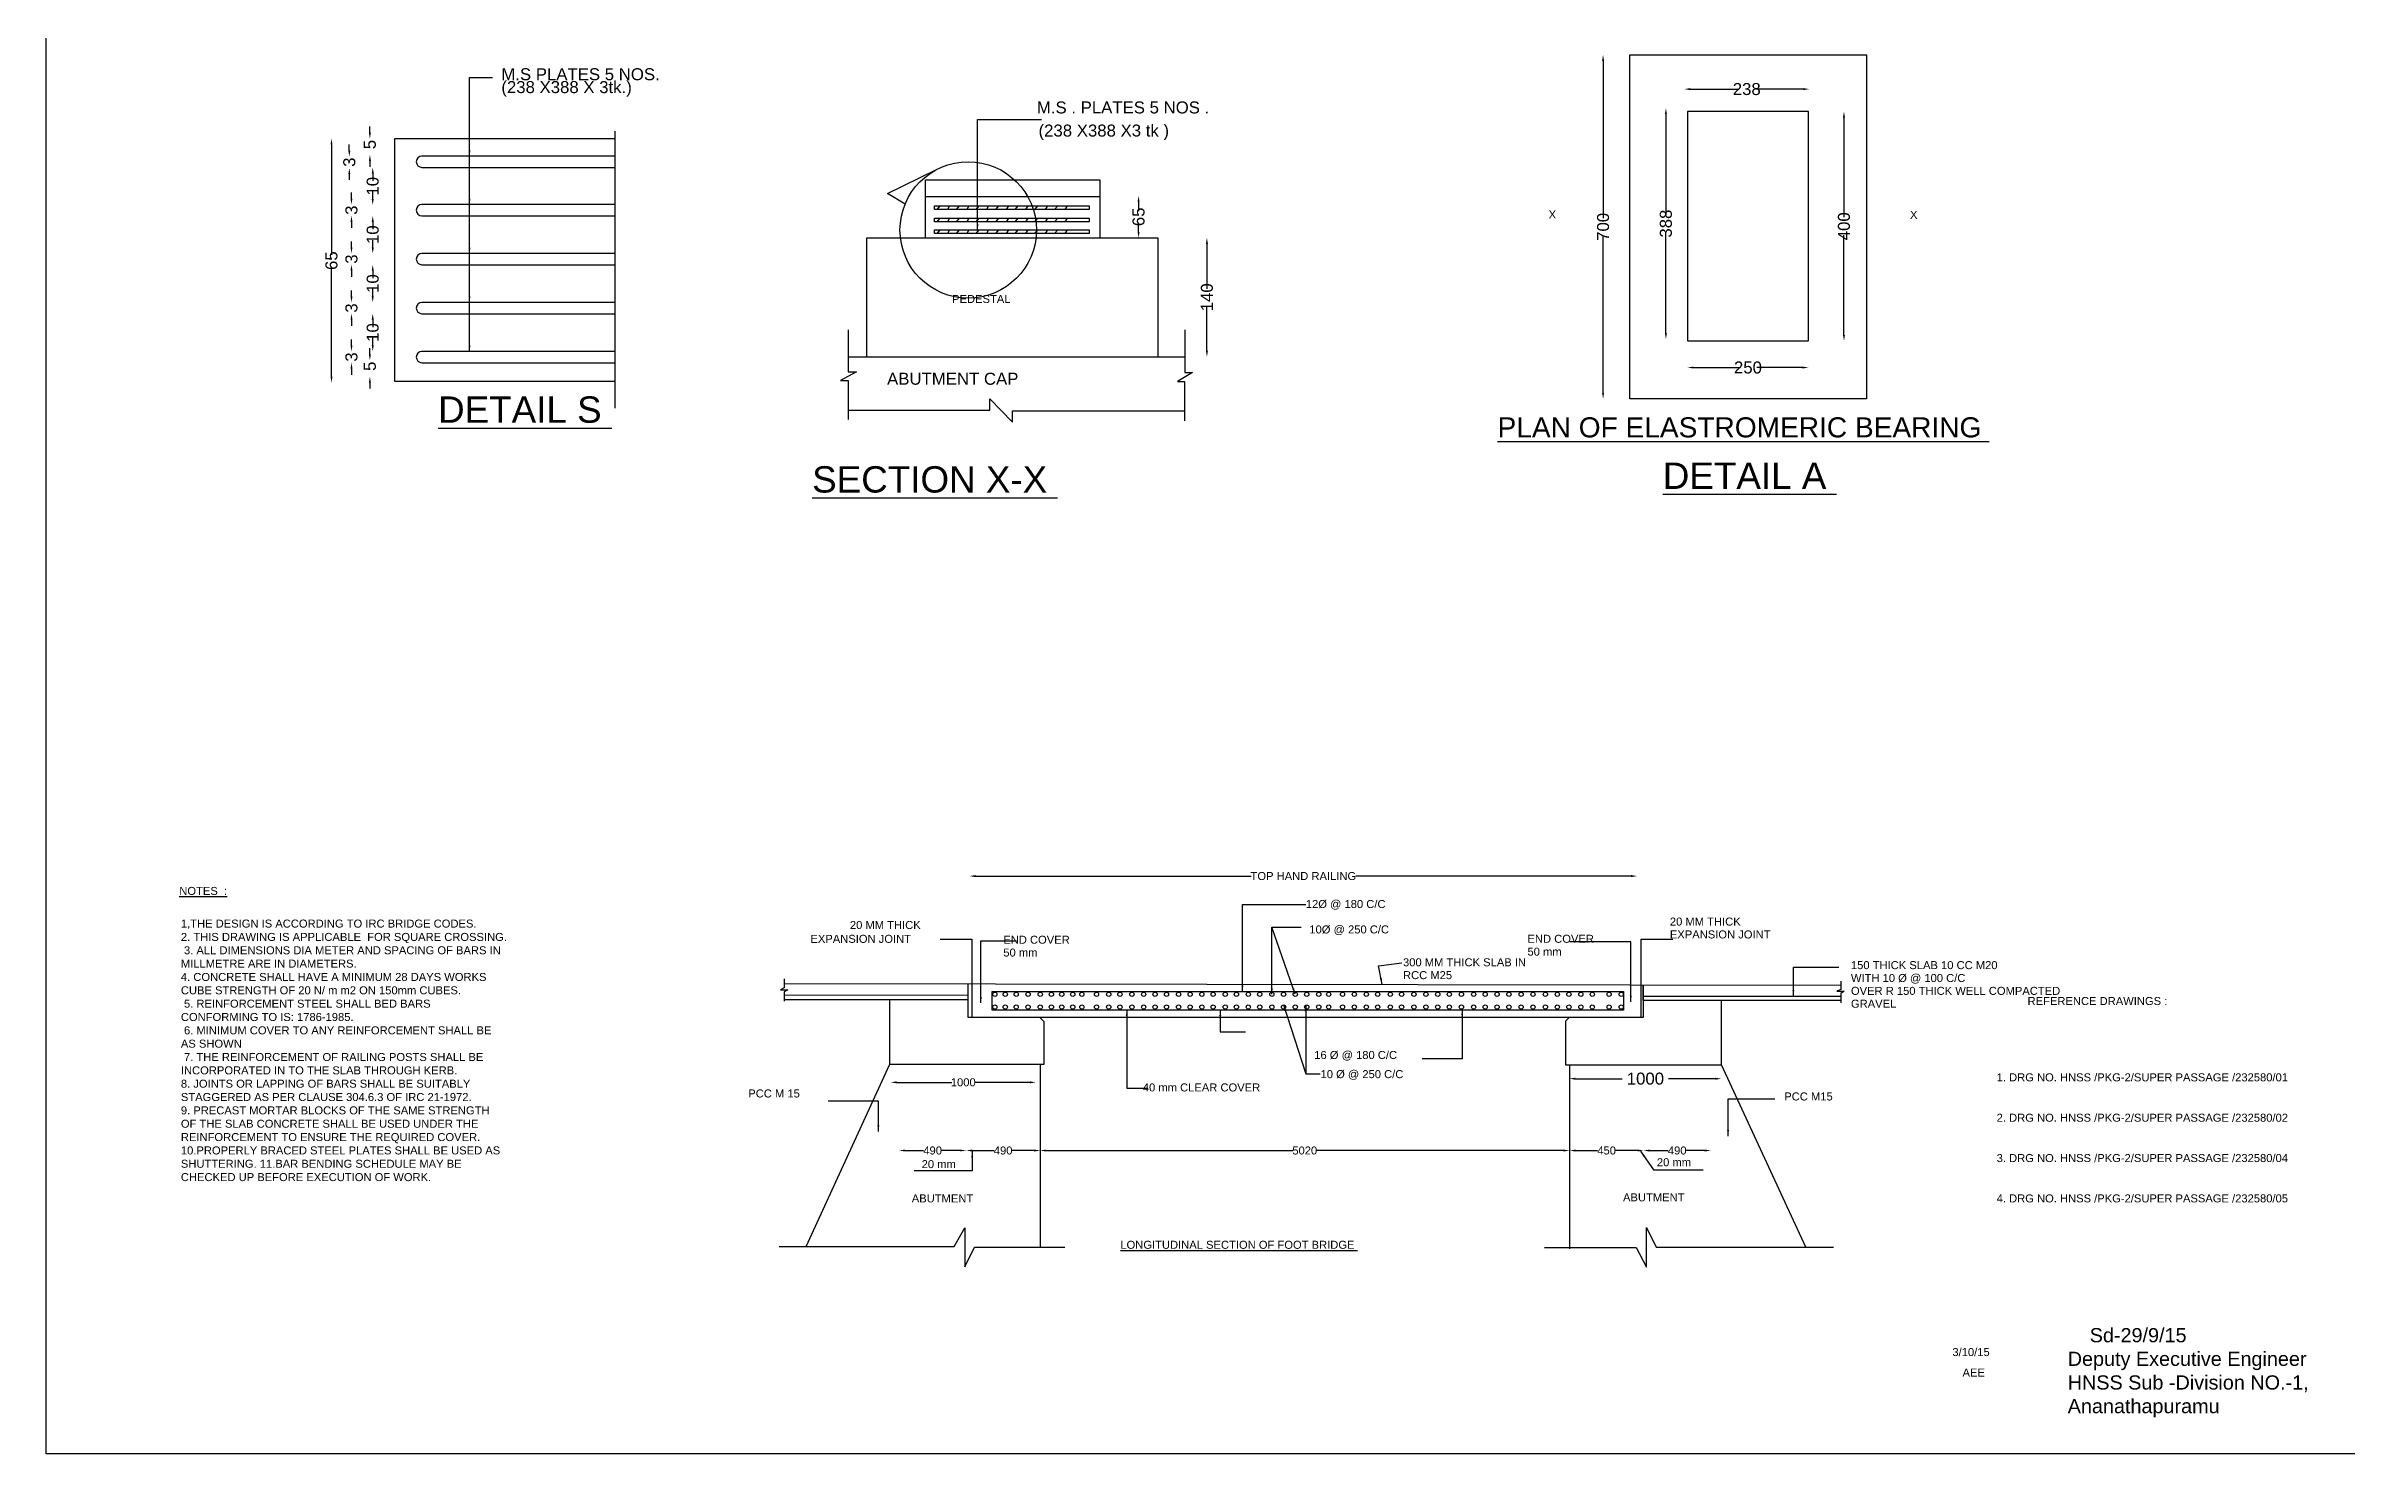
# Model space of a CAD drawing. Header units: millimetres. Extents: x 5124 to 7169762, y 2311 to 29176542.
# Drawn here: x 7069497 to 7127006, y 29109056 to 29144238 of the extents above; entities that cross this region are included whole.
import ezdxf

# ---------------------------------------------------------------- set-up
doc = ezdxf.new("R2010")
doc.units = ezdxf.units.MM
doc.header["$MEASUREMENT"] = 0
doc.layers.add('DIMENSION', color=2, linetype='Continuous')
doc.layers.add('TEXT', color=7, linetype='Continuous')
doc.styles.get("Standard").update_dxf_attribs({"font": 'arial.ttf', "height": 400})
doc.dimstyles.get("Standard").update_dxf_attribs({"dimtxt": 200, "dimasz": 150, "dimexe": 0.18, "dimexo": 0.0625, "dimgap": 0.09, "dimtad": 0, "dimdec": 0, "dimzin": 0, "dimdsep": 46, "dimtxsty": 'Standard', "dimcen": 0.09, "dimse1": 1, "dimse2": 1, "dimadec": 0, "dimazin": 0, "dimtfac": 1, "dimtdec": 0, "dimtofl": 0, "dimtmove": 0, "dimatfit": 3, "dimfxl": 0, "dimtolj": 1, "dimtzin": 0, "dimarcsym": 0})

msp = doc.modelspace()

# ---------------------------------------------------------------- linework, layer by layer
at = {"layer": 'DIMENSION', "color": 0}
for p, q in [((7108414, 29143867), (7108414, 29139939)), ((7110593, 29143161), (7111781, 29143161)), ((7113416, 29143161), (7112227, 29143161)), ((7109984, 29142536), (7109984, 29140021)), ((7077592, 29142076), (7077592, 29142226)), ((7114434, 29142449), (7114434, 29139959)), ((7076632, 29141772), (7076632, 29139019)), ((7077078, 29141626), (7077078, 29141776)), ((7077592, 29141369), (7077592, 29141219)), ((7077078, 29141043), (7077078, 29140893)), ((7077663, 29141054), (7077663, 29140867)), ((7077132, 29140427), (7077132, 29140577)), ((7077663, 29140414), (7077663, 29140600)), ((7096804, 29140345), (7096804, 29140114)), ((7077132, 29139844), (7077132, 29139694)), ((7077663, 29139844), (7077663, 29139658)), ((7096804, 29139594), (7096804, 29139825)), ((7077132, 29139205), (7077132, 29139355)), ((7077663, 29139204), (7077663, 29139390)), ((7098512, 29139294), (7098512, 29138170)), ((7108414, 29135571), (7108414, 29139499)), ((7109984, 29137064), (7109984, 29139579)), ((7114434, 29137019), (7114434, 29139509)), ((7076632, 29135976), (7076632, 29138730)), ((7077132, 29138622), (7077132, 29138472)), ((7077663, 29138622), (7077663, 29138436)), ((7077132, 29137982), (7077132, 29138132)), ((7077663, 29137982), (7077663, 29138169)), ((7077132, 29137399), (7077132, 29137249)), ((7077663, 29137399), (7077663, 29137212)), ((7098512, 29136625), (7098512, 29137748)), ((7077132, 29136757), (7077132, 29136907)), ((7077663, 29136759), (7077663, 29136945)), ((7077592, 29136535), (7077592, 29136685)), ((7110673, 29136204), (7111812, 29136204)), ((7113396, 29136204), (7112257, 29136204)), ((7077132, 29136174), (7077132, 29136024)), ((7077592, 29135827), (7077592, 29135677)), ((7092730, 29123496), (7099615, 29123496)), ((7109114, 29123496), (7102230, 29123496)), ((7107722, 29118433), (7108893, 29118433)), ((7111220, 29118433), (7110049, 29118433)), ((7090757, 29118342), (7092133, 29118342)), ((7094087, 29118342), (7092711, 29118342)), ((7090969, 29116638), (7091432, 29116638)), ((7092345, 29116638), (7091881, 29116638)), ((7092645, 29116638), (7093194, 29116638)), ((7094193, 29116638), (7093643, 29116638)), ((7094493, 29116638), (7100659, 29116638)), ((7107422, 29116638), (7101256, 29116638)), ((7107728, 29116638), (7108278, 29116638)), ((7109276, 29116638), (7108727, 29116638)), ((7109578, 29116638), (7110041, 29116638)), ((7110954, 29116638), (7110490, 29116638))]:
    msp.add_line(p, q, dxfattribs=at)
for points in [[(7069497, 29176542), (7169762, 29176542), (7169762, 29109056), (7069497, 29109056)], [(7109083, 29144017), (7114997, 29144017), (7114997, 29135421), (7109083, 29135421)], [(7110523, 29136869), (7113546, 29136869), (7113546, 29142599), (7110523, 29142599)], [(7091704, 29140248), (7095573, 29140248), (7095573, 29140157), (7091704, 29140157)], [(7091704, 29139938), (7095573, 29139938), (7095573, 29139846), (7091704, 29139846)], [(7091704, 29139641), (7095573, 29139641), (7095573, 29139550), (7091704, 29139550)], [(7109418, 29120388), (7109418, 29120388), (7109418, 29120780), (7109418, 29120780)], [(7093146, 29120609), (7108927, 29120609), (7108927, 29120148), (7093146, 29120148)]]:
    msp.add_lwpolyline(points, close=True, dxfattribs=at)
for points in [[(7083710, 29142113), (7083710, 29135185)], [(7083710, 29135855), (7078216, 29135855), (7078216, 29141926), (7083710, 29141926)], [(7090967, 29140284), (7090527, 29140550), (7091735, 29141141)], [(7091476, 29139444), (7091476, 29140894), (7095835, 29140894), (7095835, 29139444)], [(7091476, 29140481), (7095835, 29140481)], [(7091766, 29140157), (7091843, 29140248)], [(7092080, 29140248), (7092025, 29140157)], [(7092251, 29140157), (7092327, 29140248)], [(7092564, 29140248), (7092509, 29140157)], [(7092741, 29140157), (7092817, 29140248)], [(7093055, 29140248), (7093000, 29140157)], [(7093237, 29140157), (7093313, 29140248)], [(7093551, 29140248), (7093495, 29140157)], [(7093718, 29140157), (7093794, 29140248)], [(7094032, 29140248), (7093976, 29140157)], [(7094212, 29140157), (7094288, 29140248)], [(7094526, 29140248), (7094471, 29140157)], [(7094706, 29140157), (7094782, 29140248)], [(7095020, 29140248), (7094964, 29140157)], [(7091766, 29139846), (7091843, 29139938)], [(7091766, 29139550), (7091843, 29139641)], [(7092080, 29139938), (7092025, 29139846)], [(7092080, 29139641), (7092025, 29139550)], [(7092251, 29139846), (7092327, 29139938)], [(7092251, 29139550), (7092327, 29139641)], [(7092564, 29139938), (7092509, 29139846)], [(7092564, 29139641), (7092509, 29139550)], [(7092741, 29139846), (7092817, 29139938)], [(7092741, 29139550), (7092817, 29139641)], [(7093055, 29139938), (7093000, 29139846)], [(7093055, 29139641), (7093000, 29139550)], [(7093237, 29139846), (7093313, 29139938)], [(7093237, 29139550), (7093313, 29139641)], [(7093551, 29139938), (7093495, 29139846)], [(7093551, 29139641), (7093495, 29139550)], [(7093718, 29139846), (7093794, 29139938)], [(7093718, 29139550), (7093794, 29139641)], [(7094032, 29139938), (7093976, 29139846)], [(7094032, 29139641), (7093976, 29139550)], [(7094212, 29139846), (7094288, 29139938)], [(7094212, 29139550), (7094288, 29139641)], [(7094526, 29139938), (7094471, 29139846)], [(7094526, 29139641), (7094471, 29139550)], [(7094706, 29139846), (7094782, 29139938)], [(7094706, 29139550), (7094782, 29139641)], [(7095020, 29139938), (7094964, 29139846)], [(7095020, 29139641), (7094964, 29139550)], [(7090008, 29136475), (7090008, 29139444), (7097288, 29139444), (7097288, 29136475)], [(7089542, 29137150), (7089542, 29136099), (7089753, 29136099), (7089354, 29135877), (7089547, 29135877), (7089547, 29134908)], [(7097956, 29137149), (7097956, 29136076), (7098151, 29136076), (7097774, 29135857), (7097955, 29135857), (7097955, 29134875)], [(7089542, 29136475), (7097956, 29136475)], [(7089547, 29135136), (7093089, 29135136), (7093089, 29135425), (7093654, 29134840), (7093654, 29135120), (7097955, 29135120)], [(7091847, 29121920), (7092640, 29121920), (7092640, 29119961)], [(7109368, 29119961), (7109368, 29121917), (7110155, 29121917)], [(7087942, 29120925), (7087942, 29120701), (7087858, 29120654), (7088041, 29120654), (7087942, 29120605), (7087942, 29120374)], [(7087942, 29120813), (7114352, 29120773)], [(7114352, 29120388), (7109418, 29120388), (7109418, 29119961), (7092544, 29119961), (7092545, 29120806)], [(7114352, 29120872), (7114352, 29120666), (7114255, 29120620), (7114437, 29120620), (7114352, 29120559), (7114352, 29120328)], [(7087942, 29120528), (7092544, 29120521)], [(7092544, 29120401), (7087942, 29120401)], [(7090587, 29118798), (7090587, 29120406)], [(7107565, 29119961), (7107476, 29119868), (7107476, 29118781), (7111370, 29118781), (7111370, 29120388)], [(7109418, 29120494), (7114352, 29120494)], [(7088493, 29114242), (7090587, 29118798), (7094444, 29118798), (7094444, 29119858), (7094331, 29119969)], [(7094343, 29118798), (7094343, 29114223)], [(7107572, 29118781), (7107572, 29114182)], [(7113479, 29114220), (7111370, 29118781)], [(7087817, 29114242), (7092196, 29114242), (7092463, 29114705), (7092463, 29113734), (7092699, 29114223), (7094958, 29114223)], [(7106953, 29114215), (7109239, 29114215), (7109496, 29113723), (7109496, 29114719), (7109739, 29114220), (7114173, 29114220)]]:
    msp.add_lwpolyline(points, dxfattribs=at)
for points in [[(7083710, 29141487), (7078892, 29141487, 1), (7078892, 29141204), (7083710, 29141204)], [(7083710, 29140277), (7078892, 29140277, 1), (7078892, 29139994), (7083710, 29139994)], [(7083710, 29139055), (7078892, 29139055, 1), (7078892, 29138772), (7083710, 29138772)], [(7083710, 29137832), (7078892, 29137832, 1), (7078892, 29137549), (7083710, 29137549)], [(7083710, 29136607), (7078892, 29136607, 1), (7078892, 29136324), (7083710, 29136324)]]:
    msp.add_lwpolyline(points, format="xyb", dxfattribs=at)
for centre, radius in [((7092546, 29139641), 1705), ((7093212, 29120544), 52.9), ((7093212, 29120223), 52.9), ((7093472, 29120544), 52.9), ((7093472, 29120223), 52.9), ((7093745, 29120544), 52.9), ((7093745, 29120223), 52.9), ((7094042, 29120544), 52.9), ((7094042, 29120223), 52.9), ((7094347, 29120544), 52.9), ((7094347, 29120223), 52.9), ((7094626, 29120544), 52.9), ((7094626, 29120223), 52.9), ((7094884, 29120544), 52.9), ((7094884, 29120223), 52.9), ((7095159, 29120544), 52.9), ((7095159, 29120223), 52.9), ((7095386, 29120544), 52.9), ((7095386, 29120223), 52.9), ((7095753, 29120544), 52.9), ((7095753, 29120223), 52.9), ((7096059, 29120544), 52.9), ((7096059, 29120223), 52.9), ((7096338, 29120544), 52.9), ((7096338, 29120223), 52.9), ((7096637, 29120544), 52.9), ((7096637, 29120223), 52.9), ((7096930, 29120544), 52.9), ((7096930, 29120223), 52.9), ((7097216, 29120544), 52.9), ((7097216, 29120223), 52.9), ((7097502, 29120544), 52.9), ((7097502, 29120223), 52.9), ((7097804, 29120544), 52.9), ((7097804, 29120223), 52.9), ((7098093, 29120544), 52.9), ((7098093, 29120223), 52.9), ((7098386, 29120544), 52.9), ((7098386, 29120223), 52.9), ((7098668, 29120544), 52.9), ((7098668, 29120223), 52.9), ((7098970, 29120544), 52.9), ((7098970, 29120223), 52.9), ((7099250, 29120544), 52.9), ((7099250, 29120223), 52.9), ((7099547, 29120544), 52.9), ((7099547, 29120223), 52.9), ((7099832, 29120544), 52.9), ((7099832, 29120223), 52.9), ((7100135, 29120544), 52.9), ((7100135, 29120223), 52.9), ((7100428, 29120544), 52.9), ((7100428, 29120223), 52.9), ((7100719, 29120544), 52.9), ((7100719, 29120223), 52.9), ((7101007, 29120544), 52.9), ((7101007, 29120223), 52.9), ((7101307, 29120544), 52.9), ((7101307, 29120223), 52.9), ((7101555, 29120544), 52.9), ((7101555, 29120223), 52.9), ((7101901, 29120544), 52.9), ((7101901, 29120223), 52.9), ((7102197, 29120544), 52.9), ((7102197, 29120223), 52.9), ((7102496, 29120544), 52.9), ((7102496, 29120223), 52.9), ((7102780, 29120544), 52.9), ((7102780, 29120223), 52.9), ((7103096, 29120544), 52.9), ((7103096, 29120223), 52.9), ((7103378, 29120544), 52.9), ((7103378, 29120223), 52.9), ((7103686, 29120544), 52.9), ((7103686, 29120223), 52.9), ((7103986, 29120544), 52.9), ((7103986, 29120223), 52.9), ((7104282, 29120544), 52.9), ((7104282, 29120223), 52.9), ((7104571, 29120544), 52.9), ((7104571, 29120223), 52.9), ((7104872, 29120544), 52.9), ((7104872, 29120223), 52.9), ((7105178, 29120544), 52.9), ((7105178, 29120223), 52.9), ((7105467, 29120544), 52.9), ((7105467, 29120223), 52.9), ((7105764, 29120544), 52.9), ((7105764, 29120223), 52.9), ((7106060, 29120544), 52.9), ((7106060, 29120223), 52.9), ((7106366, 29120544), 52.9), ((7106366, 29120223), 52.9), ((7106663, 29120544), 52.9), ((7106663, 29120223), 52.9), ((7106972, 29120544), 52.9), ((7106972, 29120223), 52.9), ((7107270, 29120544), 52.9), ((7107270, 29120223), 52.9), ((7107559, 29120544), 52.9), ((7107559, 29120223), 52.9), ((7107858, 29120544), 52.9), ((7107858, 29120223), 52.9), ((7108144, 29120544), 52.9), ((7108144, 29120223), 52.9), ((7108565, 29120544), 52.9), ((7108565, 29120223), 52.9), ((7108866, 29120544), 52.9), ((7108866, 29120223), 52.9)]:
    msp.add_circle(centre, radius, dxfattribs=at)
for points in [[(7108389, 29143867), (7108439, 29143867), (7108414, 29144017)], [(7110593, 29143186), (7110593, 29143136), (7110443, 29143161)], [(7113416, 29143186), (7113416, 29143136), (7113566, 29143161)], [(7109959, 29142536), (7110009, 29142536), (7109984, 29142686)], [(7114409, 29142449), (7114459, 29142449), (7114434, 29142599)], [(7077567, 29142076), (7077617, 29142076), (7077592, 29141926)], [(7076607, 29141772), (7076657, 29141772), (7076632, 29141922)], [(7077053, 29141626), (7077103, 29141626), (7077078, 29141476)], [(7077567, 29141369), (7077617, 29141369), (7077592, 29141519)], [(7077053, 29141043), (7077103, 29141043), (7077078, 29141193)], [(7077638, 29141054), (7077688, 29141054), (7077663, 29141204)], [(7077107, 29140427), (7077157, 29140427), (7077132, 29140277)], [(7077638, 29140414), (7077688, 29140414), (7077663, 29140264)], [(7096779, 29140345), (7096829, 29140345), (7096804, 29140495)], [(7077107, 29139844), (7077157, 29139844), (7077132, 29139994)], [(7077638, 29139844), (7077688, 29139844), (7077663, 29139994)], [(7077107, 29139205), (7077157, 29139205), (7077132, 29139055)], [(7077638, 29139204), (7077688, 29139204), (7077663, 29139054)], [(7096779, 29139594), (7096829, 29139594), (7096804, 29139444)], [(7098487, 29139294), (7098537, 29139294), (7098512, 29139444)], [(7077107, 29138622), (7077157, 29138622), (7077132, 29138772)], [(7077638, 29138622), (7077688, 29138622), (7077663, 29138772)], [(7077107, 29137982), (7077157, 29137982), (7077132, 29137832)], [(7077638, 29137982), (7077688, 29137982), (7077663, 29137832)], [(7077107, 29137399), (7077157, 29137399), (7077132, 29137549)], [(7077638, 29137399), (7077688, 29137399), (7077663, 29137549)], [(7109959, 29137064), (7110009, 29137064), (7109984, 29136914)], [(7114409, 29137019), (7114459, 29137019), (7114434, 29136869)], [(7077107, 29136757), (7077157, 29136757), (7077132, 29136607)], [(7077107, 29136174), (7077157, 29136174), (7077132, 29136324)], [(7077567, 29136535), (7077617, 29136535), (7077592, 29136385)], [(7077638, 29136759), (7077688, 29136759), (7077663, 29136609)], [(7098487, 29136625), (7098537, 29136625), (7098512, 29136475)], [(7110673, 29136229), (7110673, 29136179), (7110523, 29136204)], [(7113396, 29136229), (7113396, 29136179), (7113546, 29136204)], [(7076607, 29135976), (7076657, 29135976), (7076632, 29135826)], [(7077567, 29135827), (7077617, 29135827), (7077592, 29135977)], [(7108389, 29135571), (7108439, 29135571), (7108414, 29135421)], [(7092730, 29123521), (7092730, 29123471), (7092580, 29123496)], [(7109114, 29123521), (7109114, 29123471), (7109264, 29123496)], [(7090757, 29118367), (7090757, 29118317), (7090607, 29118342)], [(7094087, 29118367), (7094087, 29118317), (7094237, 29118342)], [(7107722, 29118458), (7107722, 29118408), (7107572, 29118433)], [(7111220, 29118458), (7111220, 29118408), (7111370, 29118433)], [(7090969, 29116663), (7090969, 29116613), (7090819, 29116638)], [(7092345, 29116663), (7092345, 29116613), (7092495, 29116638)], [(7092645, 29116663), (7092645, 29116613), (7092495, 29116638)], [(7094193, 29116663), (7094193, 29116613), (7094343, 29116638)], [(7094493, 29116663), (7094493, 29116613), (7094343, 29116638)], [(7107422, 29116663), (7107422, 29116613), (7107572, 29116638)], [(7107728, 29116663), (7107728, 29116613), (7107578, 29116638)], [(7109276, 29116663), (7109276, 29116613), (7109426, 29116638)], [(7109578, 29116663), (7109578, 29116613), (7109428, 29116638)], [(7110954, 29116663), (7110954, 29116613), (7111104, 29116638)]]:
    msp.add_solid(points, dxfattribs=at)

# ---------------------------------------------------------------- texts
for s, height, p in [('M.S PLATES 5 NOS.', 300, (7080877, 29143383)), ('(238 X388 X 3tk.)', 300, (7080877, 29143062)), ('M.S . PLATES 5 NOS .', 300, (7094262, 29142553)), ('(238 X388 X3 tk )', 300, (7094304, 29141976)), ('X', 200, (7107053, 29139929)), ('X', 200, (7116084, 29139919)), ('PEDESTAL ', 200, (7092143, 29137817)), ('ABUTMENT CAP ', 300, (7090518, 29135774)), ('%%UDETAIL S ', 658.29, (7079296, 29134824)), ('%%UPLAN OF ELASTROMERIC BEARING ', 502.54, (7105776, 29134458)), ('%%USECTION X-X ', 658.29, (7088645, 29133080)), ('%%UDETAIL A ', 658.29, (7109906, 29133171)), ('%%UNOTES  :', 200, (7072828, 29123025)), ('12Ø @ 180 C/C', 200, (7100984, 29122698)), ('20 MM THICK ', 200, (7110083, 29122259)), ('EXPANSION JOINT', 200, (7088602, 29121828)), ('20 MM THICK ', 200, (7089589, 29122174)), ('END COVER', 200, (7093423, 29121806)), ('10Ø @ 250 C/C', 200, (7101072, 29122063)), ('END COVER', 200, (7106524, 29121829)), ('EXPANSION JOINT', 200, (7110083, 29121938)), ('50 mm', 200, (7093423, 29121485)), ('300 MM THICK SLAB IN ', 200, (7103413, 29121242)), ('50 mm', 200, (7106524, 29121508)), ('150 THICK SLAB 10 CC M20 ', 200, (7114608, 29121171)), ('RCC M25', 200, (7103413, 29120921)), ('WITH 10 Ø @ 100 C/C ', 200, (7114608, 29120849)), ('OVER R 150 THICK WELL COMPACTED ', 200, (7114608, 29120528)), ('GRAVEL ', 200, (7114608, 29120207)), ('16 Ø @ 180 C/C', 200, (7101195, 29118926)), ('10 Ø @ 250 C/C', 200, (7101352, 29118447)), ('PCC M 15', 200, (7087049, 29117964)), ('40 mm CLEAR COVER ', 200, (7096910, 29118115)), ('PCC M15', 200, (7112942, 29117889)), ('20 mm', 200, (7091382, 29116198)), ('20 mm', 200, (7109758, 29116246)), ('ABUTMENT', 200, (7091135, 29115342)), ('ABUTMENT', 200, (7108912, 29115368)), ('%%ULONGITUDINAL SECTION OF FOOT BRIDGE ', 200, (7096348, 29114183)), ('3/10/15', 200, (7117144, 29111502)), ('AEE ', 200, (7117397, 29110990))]:
    msp.add_text(s, height=height, dxfattribs=at).set_placement(p)
at = {"layer": 'DIMENSION', "color": 0, "attachment_point": 5}
for s, insert, char_height in [('\\A1;238', (7112004, 29143161), 300), ('\\A1;250', (7112034, 29136204), 300), ('\\A1;TOP HAND RAILING ', (7100922, 29123496), 200), ('\\A1;1000', (7092422, 29118342), 200), ('\\A1;1000', (7109471, 29118433), 300), ('\\A1;490', (7091657, 29116638), 200), ('\\A1;490', (7093419, 29116638), 200), ('\\A1;5020', (7100957, 29116638), 200), ('\\A1;450', (7108502, 29116638), 200), ('\\A1;490', (7110266, 29116638), 200)]:
    msp.add_mtext(s, dxfattribs=dict(at, insert=insert, char_height=char_height))
at = {"layer": 'DIMENSION', "color": 0, "char_height": 300, "attachment_point": 5, "rotation": 90}
for s, insert in [('\\A1;3', (7077078, 29141335)), ('\\A1;5', (7077592, 29141776)), ('\\A1;10', (7077663, 29140734)), ('\\A1;3', (7077132, 29140136)), ('\\A1;10', (7077663, 29139524)), ('\\A1;65', (7096804, 29139969)), ('\\A1;700', (7108414, 29139719)), ('\\A1;388', (7109984, 29139800)), ('\\A1;400', (7114434, 29139734)), ('\\A1;65', (7076632, 29138874)), ('\\A1;3', (7077132, 29138914)), ('\\A1;10', (7077663, 29138302)), ('\\A1;140', (7098512, 29137959)), ('\\A1;3', (7077132, 29137691)), ('\\A1;10', (7077663, 29137079)), ('\\A1;3', (7077132, 29136466)), ('\\A1;5', (7077592, 29136235))]:
    msp.add_mtext(s, dxfattribs=dict(at, insert=insert))
at = {"layer": 'DIMENSION', "color": 0, "attachment_point": 1}
for s, insert, char_height, width in [('1,THE DESIGN IS ACCORDING TO IRC BRIDGE CODES. \\P2. THIS DRAWING IS APPLICABLE  FOR SQUARE CROSSING.\\P 3. ALL DIMENSIONS DIA METER AND SPACING OF BARS IN MILLMETRE ARE IN DIAMETERS.\\P4. CONCRETE SHALL HAVE A MINIMUM 28 DAYS WORKS CUBE STRENGTH OF 20 N/ m m2 ON 150mm CUBES. \\P 5. REINFORCEMENT STEEL SHALL BED BARS CONFORMING TO IS: 1786-1985. \\P 6. MINIMUM COVER TO ANY REINFORCEMENT SHALL BE AS SHOWN\\P 7. THE REINFORCEMENT OF RAILING POSTS SHALL BE INCORPORATED IN TO THE SLAB THROUGH KERB. \\P8. JOINTS OR LAPPING OF BARS SHALL BE SUITABLY STAGGERED AS PER CLAUSE 304.6.3 OF IRC 21-1972. \\P9. PRECAST MORTAR BLOCKS OF THE SAME STRENGTH OF THE SLAB CONCRETE SHALL BE USED UNDER THE REINFORCEMENT TO ENSURE THE REQUIRED COVER. 10.PROPERLY BRACED STEEL PLATES SHALL BE USED AS SHUTTERING. 11.BAR BENDING SCHEDULE MAY BE CHECKED UP BEFORE EXECUTION OF WORK. ', (7072868, 29122409), 200, 8138), ('    Sd-29/9/15 \\PDeputy Executive Engineer  HNSS Sub -Division NO.-1, Ananathapuramu ', (7120026, 29112201), 354.23, 7070.8)]:
    msp.add_mtext(s, dxfattribs=dict(at, insert=insert, char_height=char_height, width=width))
at = {"layer": 'TEXT', "color": 0}
for s, p in [('REFERENCE DRAWINGS : ', (7119023, 29120274)), ('1. DRG NO. HNSS /PKG-2/SUPER PASSAGE /232580/01', (7118250, 29118367)), ('2. DRG NO. HNSS /PKG-2/SUPER PASSAGE /232580/02', (7118250, 29117358)), ('3. DRG NO. HNSS /PKG-2/SUPER PASSAGE /232580/04', (7118250, 29116350)), ('4. DRG NO. HNSS /PKG-2/SUPER PASSAGE /232580/05', (7118250, 29115342))]:
    msp.add_text(s, height=200, dxfattribs=at).set_placement(p)

# ---------------------------------------------------------------- leaders
at = {"layer": 'DIMENSION', "color": 0}
for points in [[(7080082, 29141487), (7080082, 29143455), (7080660, 29143455)], [(7092779, 29139641), (7092779, 29142401), (7094377, 29142401)], [(7080082, 29140277), (7080082, 29141487)], [(7080082, 29139055), (7080082, 29140277)], [(7080082, 29137832), (7080082, 29139055)], [(7080082, 29136607), (7080082, 29137832)], [(7099399, 29120609), (7099399, 29122789), (7100983, 29122789)], [(7092861, 29120325), (7092861, 29121878), (7093755, 29121878)], [(7100135, 29120544), (7100135, 29122219), (7100864, 29122219)], [(7100719, 29120544), (7100135, 29122219)], [(7109106, 29120355), (7109106, 29121850), (7107579, 29121850)], [(7102888, 29120790), (7102799, 29121255), (7103384, 29121328)], [(7113169, 29120494), (7113169, 29121220), (7114304, 29121220)], [(7096509, 29120148), (7096509, 29118193), (7097039, 29118193)], [(7098847, 29120148), (7098847, 29119606), (7099479, 29119606)], [(7100428, 29120276), (7100982, 29118553)], [(7100982, 29120270), (7100982, 29118553), (7101345, 29118553)], [(7104892, 29120174), (7104892, 29118928), (7103891, 29118928)], [(7090300, 29117114), (7090300, 29117869), (7089044, 29117869)], [(7111537, 29116998), (7111537, 29117926), (7112710, 29117926)], [(7092645, 29116613), (7092645, 29116135), (7091198, 29116135)], [(7109351, 29116626), (7109670, 29116154), (7110914, 29116154)]]:
    msp.add_leader(points, dimstyle='Standard', override={"dimgap": 0.09, "dimtad": 0}, dxfattribs=at)

doc.saveas('drawing.dxf')
